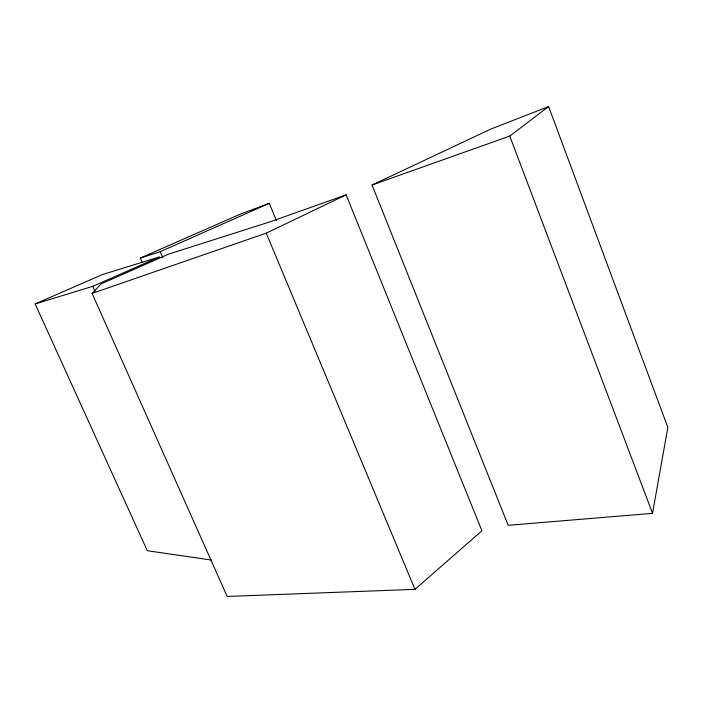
<?xml version="1.0" encoding="UTF-8"?>
<svg xmlns="http://www.w3.org/2000/svg" width="703" height="703" viewBox="0 0 703 703"><rect width="100%" height="100%" fill="white"/><g stroke="black" fill="none" stroke-linecap="round" stroke-linejoin="round"><path stroke-width="1.05" d="M652.533 513.348L667.85 427.433L548.63 106.557L490.782 129.08L372.054 185.021L508.207 525.299L652.533 513.348L509.763 136.074L548.63 106.557M92.093 293.406L101.337 283.801L168.377 254.214L270.866 221.559L346.122 194.854L481.933 530.774L414.981 589.342L227.166 596.443L92.093 293.406L266.235 233.15L346.122 194.854M142.032 262.096L140.275 258.071L160.231 251.692L269.275 203.325L276.437 220.566M35.15 303.951L92.77 286.314L159.555 256.903L102.243 274.618L35.15 303.951L147.287 550.704L211.638 560.089M140.275 258.071L240.523 214.055L269.275 203.325M372.054 185.021L509.763 136.074M92.77 286.314L94.993 291.323M160.231 251.692L162.85 257.729M266.235 233.15L414.981 589.342"/></g></svg>
